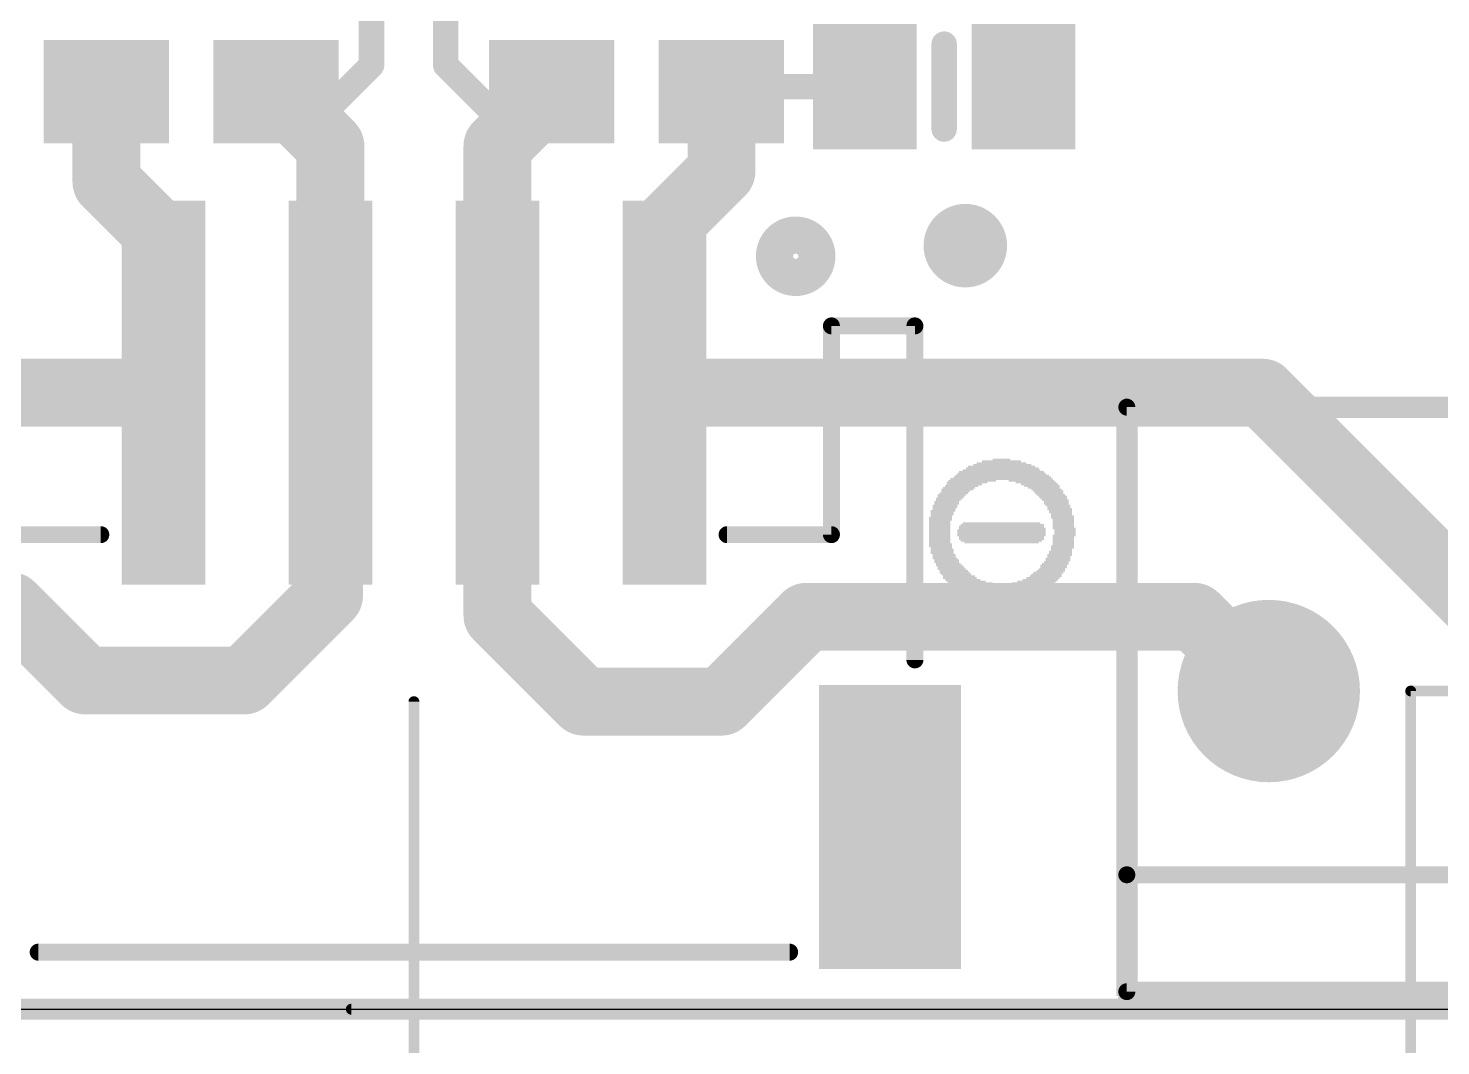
# Model space of a CAD drawing. Extents: x -11 to 71.5, y -12.5 to 39.9.
# Drawn here: x 27.13 to 44.05, y -0.44 to 11.75 of the extents above; entities that cross this region are included whole.
import ezdxf

# ---------------------------------------------------------------- set-up
doc = ezdxf.new("R2010")
doc.units = 0
for name, color, linetype in [('1', 12, 'CONTINUOUS'), ('16', 132, 'CONTINUOUS'), ('17', 110, 'CONTINUOUS'), ('20', 4, 'CONTINUOUS'), ('21', 40, 'CONTINUOUS'), ('47', 253, 'CONTINUOUS')]:
    doc.layers.add(name, color=color, linetype=linetype)

# ---------------------------------------------------------------- blocks, each defined once
blk = doc.blocks.new('RECT')
blk.add_solid([(-0.5, -0.5), (0.5, -0.5), (-0.5, 0.5), (0.5, 0.5)])
blk = doc.blocks.new('PIE')
at = {"const_width": 0.5}
blk.add_lwpolyline([(0, -0.25, 1), (0, 0.25, 1), (0, -0.25)], format="xyb", dxfattribs=at)
blk = doc.blocks.new('ROUNDP')
at = {"const_width": 0.5}
blk.add_lwpolyline([(0, -0.25, 1), (0, 0.25, 1), (0, -0.25)], format="xyb", dxfattribs=at)

msp = doc.modelspace()

# ---------------------------------------------------------------- linework, layer by layer
at = {"layer": '1'}
for points, const_width in [([(32.131, 16.195), (32.131, 11.303)], 0.3048), ([(31.242, 15.555), (31.242, 11.303)], 0.3048), ([(28.067, 10.988), (28.067, 9.906)], 0.8128), ([(30.099, 10.988), (30.4495, 10.6375)], 0.8128), ([(31.242, 11.303), (30.5765, 10.6375)], 0.3048), ([(32.131, 11.303), (32.75, 10.684)], 0.3048), ([(33.401, 10.988), (32.75, 10.337)], 0.8128), ([(35.433, 10.988), (35.433, 10.033)], 0.8128), ([(35.494, 11.049), (35.433, 10.988)], 0.3048), ([(37.15, 11.049), (35.494, 11.049)], 0.3048), ([(30.4495, 10.6375), (30.75, 10.337)], 0.8128), ([(32.75, 10.684), (32.75, 10.337)], 0.3048), ([(30.5765, 10.6375), (30.4495, 10.6375)], 0.3048), ([(30.75, 10.337), (30.75, 7.383)], 0.8128), ([(32.75, 10.337), (32.75, 7.383)], 0.8128), ([(35.433, 10.033), (34.798, 9.398)], 0.8128), ([(28.067, 9.906), (28.702, 9.271)], 0.8128), ([(28.702, 9.271), (28.702, 7.431)], 0.8128), ([(34.798, 9.398), (34.798, 7.431)], 0.8128), ([(28.75, 7.383), (21.558, 7.383)], 0.8128), ([(28.702, 7.431), (28.75, 7.383)], 0.8128), ([(30.734, 7.367), (30.75, 7.383)], 0.8128), ([(32.75, 7.383), (32.75, 4.715)], 0.8128), ([(34.798, 7.431), (34.75, 7.383)], 0.8128), ([(34.75, 7.383), (41.915, 7.383)], 0.8128), ([(41.915, 7.383), (45.488, 3.81)], 0.8128), ([(30.734, 4.953), (30.734, 7.367)], 0.8128), ([(29.718, 3.937), (30.734, 4.953)], 0.8128), ([(22.501, 4.826), (26.924, 4.826)], 0.8128), ([(26.924, 4.826), (27.813, 3.937)], 0.8128), ([(32.75, 4.715), (33.782, 3.683)], 0.8128), ([(35.433, 3.683), (36.449, 4.699)], 0.8128), ([(36.449, 4.699), (41.099, 4.699)], 0.8128), ([(41.099, 4.699), (41.988, 3.81)], 0.8128), ([(27.813, 3.937), (29.718, 3.937)], 0.8128), ([(33.782, 3.683), (35.433, 3.683)], 0.8128), ([(0, 0), (65.024, 0)], 0.254)]:
    msp.add_lwpolyline(points, dxfattribs=dict(at, const_width=const_width))
for points, const_width in [([(28.2702, 10.988, 1), (27.8638, 10.988)], 0.4064), ([(30.2427, 11.1317, 1), (29.9553, 10.8443)], 0.4064), ([(31.1658, 11.303, 1), (31.3182, 11.303)], 0.1524), ([(31.2959, 11.2491, 1), (31.1881, 11.3569)], 0.1524), ([(32.1849, 11.3569, 1), (32.0771, 11.2491)], 0.1524), ([(32.0548, 11.303, 1), (32.2072, 11.303)], 0.1524), ([(33.5447, 10.8443, 1), (33.2573, 11.1317)], 0.4064), ([(35.6362, 10.988, 1), (35.2298, 10.988)], 0.4064), ([(35.494, 11.1252, 1), (35.494, 10.9728)], 0.1524), ([(35.5479, 10.9951, 1), (35.4401, 11.1029)], 0.1524), ([(37.15, 10.9728, 1), (37.15, 11.1252)], 0.1524), ([(30.5932, 10.7812, 1), (30.3058, 10.4938)], 0.4064), ([(35.3791, 11.0419, 1), (35.4869, 10.9341)], 0.1524), ([(30.3058, 10.4938, 1), (30.5932, 10.7812)], 0.4064), ([(32.8262, 10.684, 1), (32.6738, 10.684)], 0.1524), ([(30.4495, 10.7137, 1), (30.4495, 10.5613)], 0.1524), ([(30.9532, 10.337, 1), (30.5468, 10.337)], 0.4064), ([(30.6063, 10.1933, 1), (30.8937, 10.4807)], 0.4064), ([(30.5226, 10.6914, 1), (30.6304, 10.5836)], 0.1524), ([(30.5765, 10.5613, 1), (30.5765, 10.7137)], 0.1524), ([(32.9532, 10.337, 1), (32.5468, 10.337)], 0.4064), ([(32.6063, 10.4807, 1), (32.8937, 10.1933)], 0.4064), ([(32.6961, 10.6301, 1), (32.8039, 10.7379)], 0.1524), ([(32.6738, 10.337, 1), (32.8262, 10.337)], 0.1524), ([(35.5767, 9.8893, 1), (35.2893, 10.1767)], 0.4064), ([(28.2107, 10.0497, 1), (27.9233, 9.7623)], 0.4064), ([(35.2298, 10.033, 1), (35.6362, 10.033)], 0.4064), ([(27.8638, 9.906, 1), (28.2702, 9.906)], 0.4064), ([(28.9052, 9.271, 1), (28.4988, 9.271)], 0.4064), ([(35.0012, 9.398, 1), (34.5948, 9.398)], 0.4064), ([(34.6543, 9.5417, 1), (34.9417, 9.2543)], 0.4064), ([(28.5583, 9.1273, 1), (28.8457, 9.4147)], 0.4064), ([(28.8457, 7.5747, 1), (28.5583, 7.2873)], 0.4064), ([(28.75, 7.1798, 1), (28.75, 7.5862)], 0.4064), ([(30.8937, 7.2393, 1), (30.6063, 7.5267)], 0.4064), ([(32.9532, 7.383, 1), (32.5468, 7.383)], 0.4064), ([(34.75, 7.5862, 1), (34.75, 7.1798)], 0.4064), ([(34.9417, 7.2873, 1), (34.6543, 7.5747)], 0.4064), ([(42.0587, 7.5267, 1), (41.7713, 7.2393)], 0.4064), ([(41.915, 7.1798, 1), (41.915, 7.5862)], 0.4064), ([(28.4988, 7.431, 1), (28.9052, 7.431)], 0.4064), ([(28.6063, 7.2393, 1), (28.8937, 7.5267)], 0.4064), ([(30.9372, 7.367, 1), (30.5308, 7.367)], 0.4064), ([(30.5903, 7.5107, 1), (30.8777, 7.2233)], 0.4064), ([(34.6063, 7.5267, 1), (34.8937, 7.2393)], 0.4064), ([(34.5948, 7.431, 1), (35.0012, 7.431)], 0.4064), ([(30.5468, 7.383, 1), (30.9532, 7.383)], 0.4064), ([(32.5468, 7.383, 1), (32.9532, 7.383)], 0.4064), ([(30.8777, 4.8093, 1), (30.5903, 5.0967)], 0.4064), ([(27.0677, 4.9697, 1), (26.7803, 4.6823)], 0.4064), ([(26.924, 4.6228, 1), (26.924, 5.0292)], 0.4064), ([(30.5308, 4.953, 1), (30.9372, 4.953)], 0.4064), ([(32.8937, 4.8587, 1), (32.6063, 4.5713)], 0.4064), ([(36.449, 4.9022, 1), (36.449, 4.4958)], 0.4064), ([(36.5927, 4.5553, 1), (36.3053, 4.8427)], 0.4064), ([(41.2427, 4.8427, 1), (40.9553, 4.5553)], 0.4064), ([(41.099, 4.4958, 1), (41.099, 4.9022)], 0.4064), ([(32.5468, 4.715, 1), (32.9532, 4.715)], 0.4064), ([(27.813, 4.1402, 1), (27.813, 3.7338)], 0.4064), ([(27.6693, 3.7933, 1), (27.9567, 4.0807)], 0.4064), ([(29.5743, 4.0807, 1), (29.8617, 3.7933)], 0.4064), ([(29.718, 3.7338, 1), (29.718, 4.1402)], 0.4064), ([(33.782, 3.8862, 1), (33.782, 3.4798)], 0.4064), ([(35.433, 3.4798, 1), (35.433, 3.8862)], 0.4064), ([(41.8443, 3.6663, 1), (42.1317, 3.9537)], 0.4064), ([(33.6383, 3.5393, 1), (33.9257, 3.8267)], 0.4064), ([(35.2893, 3.8267, 1), (35.5767, 3.5393)], 0.4064)]:
    msp.add_lwpolyline(points, format="xyb", dxfattribs=dict(at, const_width=const_width))
at = {"layer": '16', "const_width": 0.254}
msp.add_lwpolyline([(0, 0), (65.024, 0)], dxfattribs=at)
at = {"layer": '20'}
msp.add_line((3, 0), (62, 0), dxfattribs=at)
at = {"layer": '21'}
for points, const_width in [([(38.1, 11.557), (38.1, 10.541)], 0.3048), ([(37.75, 8.183), (36.75, 8.183)], 0.2032), ([(36.75, 8.183), (36.75, 5.683)], 0.2032), ([(37.75, 4.183), (37.75, 8.183)], 0.2032), ([(40.288, 7.21), (40.288, 1.61)], 0.2032), ([(47.288, 7.21), (40.288, 7.21)], 0.2032), ([(28, 5.683), (26.75, 5.683)], 0.2032), ([(36.75, 5.683), (35.5, 5.683)], 0.2032), ([(40.288, 1.61), (40.288, 0.21)], 0.2032), ([(40.288, 1.61), (47.288, 1.61)], 0.2032), ([(36.25, 0.683), (27.25, 0.683)], 0.2032), ([(40.288, 0.21), (47.288, 0.21)], 0.2032)]:
    msp.add_lwpolyline(points, dxfattribs=dict(at, const_width=const_width))
for points, const_width in [([(38.1762, 11.557, 1), (38.0238, 11.557)], 0.1524), ([(38.0238, 10.541, 1), (38.1762, 10.541)], 0.1524), ([(36.322, 8.763, 1), (36.322, 9.271, 1), (36.322, 8.763)], 0.4444), ([(36.75, 8.2338, 1), (36.75, 8.1322)], 0.1016), ([(36.8008, 8.183, 1), (36.6992, 8.183)], 0.1016), ([(37.8008, 8.183, 1), (37.6992, 8.183)], 0.1016), ([(37.75, 8.1322, 1), (37.75, 8.2338)], 0.1016), ([(40.3388, 7.21, 1), (40.2372, 7.21)], 0.1016), ([(40.288, 7.2608, 1), (40.288, 7.1592)], 0.1016), ([(28, 5.6322, 1), (28, 5.7338)], 0.1016), ([(35.5, 5.7338, 1), (35.5, 5.6322)], 0.1016), ([(36.75, 5.6322, 1), (36.75, 5.7338)], 0.1016), ([(36.6992, 5.683, 1), (36.8008, 5.683)], 0.1016), ([(37.6992, 4.183, 1), (37.8008, 4.183)], 0.1016), ([(40.3388, 1.61, 1), (40.2372, 1.61)], 0.1016), ([(40.288, 1.6608, 1), (40.288, 1.5592)], 0.1016), ([(40.2372, 1.61, 1), (40.3388, 1.61)], 0.1016), ([(27.25, 0.7338, 1), (27.25, 0.6322)], 0.1016), ([(36.25, 0.6322, 1), (36.25, 0.7338)], 0.1016), ([(40.288, 0.2608, 1), (40.288, 0.1592)], 0.1016), ([(40.2372, 0.21, 1), (40.3388, 0.21)], 0.1016)]:
    msp.add_lwpolyline(points, format="xyb", dxfattribs=dict(at, const_width=const_width))
at = {"layer": '47', "const_width": 0.13}
for points in [[(31.75, 3.683), (31.75, -7.95)], [(43.688, 3.81), (71.45, 3.81)], [(43.688, 3.81), (43.688, -12.45)], [(31, 0), (71.45, 0)]]:
    msp.add_lwpolyline(points, dxfattribs=at)
at = {"layer": '47', "const_width": 0.065}
for points in [[(31.7825, 3.683, 1), (31.7175, 3.683)], [(43.688, 3.8425, 1), (43.688, 3.7775)], [(43.7205, 3.81, 1), (43.6555, 3.81)], [(31, 0.0325, 1), (31, -0.0325)]]:
    msp.add_lwpolyline(points, format="xyb", dxfattribs=at)

# ---------------------------------------------------------------- block references
at = {"layer": '1', "xscale": 1.24, "yscale": 1.5}
for p in [(37.15, 11.049), (39.05, 11.049)]:
    msp.add_blockref('RECT', p, dxfattribs=at)
at = {"layer": '1', "rotation": 270}
for p, xscale, yscale in [((28.067, 10.988), 1.24, 1.5), ((30.099, 10.988), 1.24, 1.5), ((33.401, 10.988), 1.24, 1.5), ((35.433, 10.988), 1.24, 1.5), ((37.45, 2.183), 3.4, 1.7)]:
    msp.add_blockref('RECT', p, dxfattribs=dict(at, xscale=xscale, yscale=yscale))
at = {"layer": '1', "yscale": 4.6, "rotation": 180}
for p in [(28.75, 7.383), (30.75, 7.383), (32.75, 7.383), (34.75, 7.383)]:
    msp.add_blockref('RECT', p, dxfattribs=at)
at = {"layer": '1'}
msp.add_blockref('PIE', (38.354, 9.144), dxfattribs=at)
at = {"layer": '17', "xscale": 2.1844, "yscale": 2.1844}
msp.add_blockref('ROUNDP', (41.988, 3.81), dxfattribs=at)
msp.add_blockref('ROUNDP', (41.988, 3.81), dxfattribs=at)
at = {"layer": '21', "yscale": 0.0212}
for p, xscale in [((43.7921, 7.281), 7.2175), ((43.7921, 7.3022), 7.1752), ((43.7921, 7.3234), 7.1329), ((43.7921, 7.2387), 7.2599), ((43.7921, 7.2175), 7.2599), ((43.7921, 7.1964), 7.2599), ((43.7921, 7.1752), 7.2599), ((43.7921, 7.154), 7.2599), ((43.7921, 7.1329), 7.2599), ((43.7921, 7.1117), 7.2599), ((43.7815, 7.2599), 7.2387), ((43.7921, 7.0905), 7.2599), ((40.2891, 7.0694), 0.254), ((40.2891, 7.0482), 0.254), ((40.2891, 7.0271), 0.254), ((40.2891, 7.0059), 0.254), ((40.2891, 6.9847), 0.254), ((40.2891, 6.9636), 0.254), ((40.2891, 6.9424), 0.254), ((40.2891, 6.9212), 0.254), ((40.2891, 6.9001), 0.254), ((40.2891, 6.8789), 0.254), ((40.2891, 6.8577), 0.254), ((40.2891, 6.8366), 0.254), ((40.2891, 6.8154), 0.254), ((40.2891, 6.7942), 0.254), ((40.2891, 6.7731), 0.254), ((40.2891, 6.7519), 0.254), ((40.2891, 6.7307), 0.254), ((40.2891, 6.7096), 0.254), ((40.2891, 6.6884), 0.254), ((40.2891, 6.6672), 0.254), ((40.2891, 6.6461), 0.254), ((40.2891, 6.6249), 0.254), ((40.2891, 6.6037), 0.254), ((38.7864, 6.4344), 1.016), ((38.7864, 6.4556), 0.9313), ((38.797, 6.4767), 0.8678), ((38.7864, 6.4979), 0.8043), ((38.7969, 6.5191), 0.6985), ((38.7864, 6.5402), 0.5926), ((38.7864, 6.5614), 0.4656), ((38.7864, 6.5826), 0.2117), ((40.2891, 6.5826), 0.254), ((40.2891, 6.5614), 0.254), ((40.2891, 6.5402), 0.254), ((40.2891, 6.5191), 0.254), ((40.2891, 6.4979), 0.254), ((40.2891, 6.4767), 0.254), ((40.2891, 6.4556), 0.254), ((40.2891, 6.4344), 0.254), ((38.3101, 6.2651), 0.4022), ((38.3736, 6.3074), 0.4868), ((38.3419, 6.2862), 0.4233), ((38.4371, 6.3286), 0.5715), ((38.7864, 6.3497), 1.2276), ((38.7969, 6.3709), 1.1641), ((38.7969, 6.3921), 1.1218), ((38.7864, 6.4132), 1.0583), ((39.1462, 6.3286), 0.5503), ((39.1991, 6.3074), 0.4868), ((39.2414, 6.2862), 0.4445), ((39.2732, 6.2651), 0.4233), ((40.2891, 6.4132), 0.254), ((40.2891, 6.3921), 0.254), ((40.2891, 6.3709), 0.254), ((40.2891, 6.3497), 0.254), ((40.2891, 6.3286), 0.254), ((40.2891, 6.3074), 0.254), ((40.2891, 6.2862), 0.254), ((40.2891, 6.2651), 0.254), ((38.162, 6.1169), 0.3175), ((38.1514, 6.0958), 0.2963), ((38.1937, 6.1593), 0.3387), ((38.1831, 6.1381), 0.3175), ((38.2149, 6.1804), 0.3387), ((38.2572, 6.2228), 0.381), ((38.2361, 6.2016), 0.3387), ((38.2784, 6.2439), 0.381), ((39.2943, 6.2439), 0.381), ((39.3261, 6.2228), 0.3598), ((39.3473, 6.2016), 0.3598), ((39.3578, 6.1804), 0.3387), ((39.379, 6.1593), 0.3387), ((39.4002, 6.1381), 0.3387), ((39.4108, 6.1169), 0.3175), ((39.4319, 6.0958), 0.3175), ((40.2891, 6.2439), 0.254), ((40.2891, 6.2228), 0.254), ((40.2891, 6.2016), 0.254), ((40.2891, 6.1804), 0.254), ((40.2891, 6.1593), 0.254), ((40.2891, 6.1381), 0.254), ((40.2891, 6.1169), 0.254), ((40.2891, 6.0958), 0.254), ((38.0879, 5.9688), 0.2963), ((38.0773, 5.9476), 0.2752), ((38.0773, 5.9264), 0.2752), ((38.1091, 6.0323), 0.2963), ((38.1091, 6.0111), 0.2963), ((38.0985, 5.9899), 0.2752), ((38.1302, 6.0746), 0.2963), ((38.1302, 6.0534), 0.2963), ((39.4425, 6.0746), 0.2963), ((39.4425, 6.0534), 0.2963), ((39.4637, 6.0323), 0.2963), ((39.4848, 5.9899), 0.2963), ((39.4743, 6.0111), 0.2752), ((39.4954, 5.9688), 0.2752), ((39.4954, 5.9476), 0.2752), ((39.506, 5.9264), 0.254), ((40.2891, 6.0746), 0.254), ((40.2891, 6.0534), 0.254), ((40.2891, 6.0323), 0.254), ((40.2891, 6.0111), 0.254), ((40.2891, 5.9899), 0.254), ((40.2891, 5.9688), 0.254), ((40.2891, 5.9476), 0.254), ((40.2891, 5.9264), 0.254), ((38.0561, 5.8841), 0.2752), ((38.0561, 5.8629), 0.2752), ((38.0456, 5.8418), 0.254), ((38.0456, 5.8206), 0.254), ((38.0456, 5.7994), 0.254), ((38.0456, 5.7783), 0.254), ((38.0456, 5.7571), 0.254), ((38.0667, 5.9053), 0.254), ((38.7864, 5.7783), 1.016), ((38.7969, 5.7571), 1.0371), ((38.797, 5.7994), 0.9948), ((38.7864, 5.8206), 0.9313), ((39.5166, 5.9053), 0.2752), ((39.5166, 5.8841), 0.2752), ((39.5272, 5.8629), 0.254), ((39.5272, 5.8418), 0.254), ((39.5272, 5.8206), 0.254), ((39.5272, 5.7994), 0.254), ((39.5272, 5.7783), 0.254), ((39.5378, 5.7571), 0.2752), ((40.2891, 5.9053), 0.254), ((40.2891, 5.8841), 0.254), ((40.2891, 5.8629), 0.254), ((40.2891, 5.8418), 0.254), ((40.2891, 5.8206), 0.254), ((40.2891, 5.7994), 0.254), ((40.2891, 5.7783), 0.254), ((40.2891, 5.7571), 0.254), ((38.0456, 5.7359), 0.254), ((38.0456, 5.7148), 0.254), ((38.0456, 5.6936), 0.254), ((38.0456, 5.6724), 0.254), ((38.0456, 5.6513), 0.254), ((38.0456, 5.6301), 0.254), ((38.0456, 5.6089), 0.254), ((38.0456, 5.5878), 0.254), ((38.7864, 5.7359), 1.0583), ((38.7864, 5.7148), 1.0583), ((38.7864, 5.6936), 1.0583), ((38.7864, 5.6724), 1.0583), ((38.7864, 5.6513), 1.016), ((38.7864, 5.6301), 1.016), ((38.7864, 5.6089), 0.9736), ((38.7864, 5.5878), 0.889), ((39.5378, 5.6724), 0.2752), ((39.5272, 5.6513), 0.254), ((39.5272, 5.6301), 0.254), ((39.5272, 5.6089), 0.254), ((39.5272, 5.5878), 0.254), ((39.5483, 5.7359), 0.254), ((39.5483, 5.7148), 0.254), ((39.5483, 5.6936), 0.254), ((40.2891, 5.7359), 0.254), ((40.2891, 5.7148), 0.254), ((40.2891, 5.6936), 0.254), ((40.2891, 5.6724), 0.254), ((40.2891, 5.6513), 0.254), ((40.2891, 5.6301), 0.254), ((40.2891, 5.6089), 0.254), ((40.2891, 5.5878), 0.254), ((38.0561, 5.5666), 0.2752), ((38.0561, 5.5454), 0.2752), ((38.0667, 5.5243), 0.254), ((38.0773, 5.5031), 0.2752), ((38.0773, 5.4819), 0.2752), ((38.0773, 5.4608), 0.2752), ((38.0985, 5.4396), 0.2752), ((38.0985, 5.4184), 0.2752), ((39.4848, 5.4396), 0.2963), ((39.4743, 5.4184), 0.2752), ((39.4954, 5.4819), 0.2752), ((39.4954, 5.4608), 0.2752), ((39.5166, 5.5454), 0.2752), ((39.5166, 5.5243), 0.2752), ((39.506, 5.5031), 0.254), ((39.5272, 5.5666), 0.254), ((40.2891, 5.5666), 0.254), ((40.2891, 5.5454), 0.254), ((40.2891, 5.5243), 0.254), ((40.2891, 5.5031), 0.254), ((40.2891, 5.4819), 0.254), ((40.2891, 5.4608), 0.254), ((40.2891, 5.4396), 0.254), ((40.2891, 5.4184), 0.254), ((38.1091, 5.3973), 0.2963), ((38.1302, 5.3761), 0.2963), ((38.1302, 5.355), 0.2963), ((38.1514, 5.3338), 0.2963), ((38.162, 5.3126), 0.3175), ((38.1937, 5.2703), 0.3387), ((38.1831, 5.2915), 0.3175), ((38.2149, 5.2491), 0.3387), ((39.379, 5.2491), 0.3387), ((39.3896, 5.2703), 0.3175), ((39.4108, 5.3126), 0.3175), ((39.4108, 5.2915), 0.3175), ((39.4319, 5.3338), 0.3175), ((39.4425, 5.355), 0.2963), ((39.4637, 5.3973), 0.2963), ((39.4637, 5.3761), 0.2963), ((40.2891, 5.3973), 0.254), ((40.2891, 5.3761), 0.254), ((40.2891, 5.355), 0.254), ((40.2891, 5.3338), 0.254), ((40.2891, 5.3126), 0.254), ((40.2891, 5.2915), 0.254), ((40.2891, 5.2703), 0.254), ((40.2891, 5.2491), 0.254), ((38.2255, 5.228), 0.3598), ((38.2466, 5.2068), 0.3598), ((38.2784, 5.1856), 0.381), ((38.289, 5.1645), 0.4022), ((38.3207, 5.1433), 0.4233), ((38.3631, 5.1221), 0.4657), ((38.416, 5.101), 0.5291), ((38.7864, 5.0798), 1.2276), ((39.1673, 5.101), 0.508), ((39.2097, 5.1221), 0.4656), ((39.252, 5.1433), 0.4233), ((39.2838, 5.1645), 0.4022), ((39.3155, 5.1856), 0.381), ((39.3261, 5.2068), 0.3598), ((39.3473, 5.228), 0.3598), ((40.2891, 5.228), 0.254), ((40.2891, 5.2068), 0.254), ((40.2891, 5.1856), 0.254), ((40.2891, 5.1645), 0.254), ((40.2891, 5.1433), 0.254), ((40.2891, 5.1221), 0.254), ((40.2891, 5.101), 0.254), ((40.2891, 5.0798), 0.254), ((38.7864, 5.0586), 1.1853), ((38.7864, 5.0375), 1.143), ((38.7969, 5.0163), 1.0795), ((38.7864, 4.9951), 1.016), ((38.7864, 4.974), 0.9736), ((38.7864, 4.9528), 0.889), ((38.7864, 4.9316), 0.8043), ((38.7864, 4.9105), 0.7196), ((40.2891, 5.0586), 0.254), ((40.2891, 5.0375), 0.254), ((40.2891, 5.0163), 0.254), ((40.2891, 4.9951), 0.254), ((40.2891, 4.974), 0.254), ((40.2891, 4.9528), 0.254), ((40.2891, 4.9316), 0.254), ((40.2891, 4.9105), 0.254), ((38.7864, 4.8893), 0.635), ((38.7864, 4.8681), 0.508), ((38.797, 4.847), 0.3175), ((40.2891, 4.8893), 0.254), ((40.2891, 4.8681), 0.254), ((40.2891, 4.847), 0.254), ((40.2891, 4.8258), 0.254), ((40.2891, 4.8046), 0.254), ((40.2891, 4.7835), 0.254), ((40.2891, 4.7623), 0.254), ((40.2891, 4.7411), 0.254), ((40.2891, 4.72), 0.254), ((40.2891, 4.6988), 0.254), ((40.2891, 4.6776), 0.254), ((40.2891, 4.6565), 0.254), ((40.2891, 4.6353), 0.254), ((40.2891, 4.6141), 0.254), ((40.2891, 4.593), 0.254), ((40.2891, 4.5718), 0.254), ((40.2891, 4.5507), 0.254), ((40.2891, 4.5295), 0.254), ((40.2891, 4.5083), 0.254), ((40.2891, 4.4872), 0.254), ((40.2891, 4.466), 0.254), ((40.2891, 4.4448), 0.254), ((40.2891, 4.4237), 0.254), ((40.2891, 4.4025), 0.254), ((40.2891, 4.3813), 0.254), ((40.2891, 4.3602), 0.254), ((40.2891, 4.339), 0.254), ((40.2891, 4.3178), 0.254), ((40.2891, 4.2967), 0.254), ((40.2891, 4.2755), 0.254), ((40.2891, 4.2543), 0.254), ((40.2891, 4.2332), 0.254), ((40.2891, 4.212), 0.254), ((40.2891, 4.1908), 0.254), ((40.2891, 4.1697), 0.254), ((40.2891, 4.1485), 0.254), ((40.2891, 4.1273), 0.254), ((40.2891, 4.1062), 0.254), ((40.2891, 4.085), 0.254), ((40.2891, 4.0638), 0.254), ((40.2891, 4.0427), 0.254), ((40.2891, 4.0215), 0.254), ((40.2891, 4.0003), 0.254), ((40.2891, 3.9792), 0.254), ((40.2891, 3.958), 0.254), ((40.2891, 3.9368), 0.254), ((40.2891, 3.9157), 0.254), ((40.2891, 3.8945), 0.254), ((40.2891, 3.8733), 0.254), ((40.2891, 3.8522), 0.254), ((40.2891, 3.831), 0.254), ((40.2891, 3.8098), 0.254), ((40.2891, 3.7887), 0.254), ((40.2891, 3.7675), 0.254), ((40.2891, 3.7464), 0.254), ((40.2891, 3.7252), 0.254), ((40.2891, 3.704), 0.254), ((40.2891, 3.6829), 0.254), ((40.2891, 3.6617), 0.254), ((40.2891, 3.6405), 0.254), ((40.2891, 3.6194), 0.254), ((40.2891, 3.5982), 0.254), ((40.2891, 3.577), 0.254), ((40.2891, 3.5559), 0.254), ((40.2891, 3.5347), 0.254), ((40.2891, 3.5135), 0.254), ((40.2891, 3.4924), 0.254), ((40.2891, 3.4712), 0.254), ((40.2891, 3.45), 0.254), ((40.2891, 3.4289), 0.254), ((40.2891, 3.4077), 0.254), ((40.2891, 3.3865), 0.254), ((40.2891, 3.3654), 0.254), ((40.2891, 3.3442), 0.254), ((40.2891, 3.323), 0.254), ((40.2891, 3.3019), 0.254), ((40.2891, 3.2807), 0.254), ((40.2891, 3.2595), 0.254), ((40.2891, 3.2384), 0.254), ((40.2891, 3.2172), 0.254), ((40.2891, 3.196), 0.254), ((40.2891, 3.1749), 0.254), ((40.2891, 3.1537), 0.254), ((40.2891, 3.1325), 0.254), ((40.2891, 3.1114), 0.254), ((40.2891, 3.0902), 0.254), ((40.2891, 3.069), 0.254), ((40.2891, 3.0479), 0.254), ((40.2891, 3.0267), 0.254), ((40.2891, 3.0055), 0.254), ((40.2891, 2.9844), 0.254), ((40.2891, 2.9632), 0.254), ((40.2891, 2.942), 0.254), ((40.2891, 2.9209), 0.254), ((40.2891, 2.8997), 0.254), ((40.2891, 2.8786), 0.254), ((40.2891, 2.8574), 0.254), ((40.2891, 2.8362), 0.254), ((40.2891, 2.8151), 0.254), ((40.2891, 2.7939), 0.254), ((40.2891, 2.7727), 0.254), ((40.2891, 2.7516), 0.254), ((40.2891, 2.7304), 0.254), ((40.2891, 2.7092), 0.254), ((40.2891, 2.6881), 0.254), ((40.2891, 2.6669), 0.254), ((40.2891, 2.6457), 0.254), ((40.2891, 2.6246), 0.254), ((40.2891, 2.6034), 0.254), ((40.2891, 2.5822), 0.254), ((40.2891, 2.5611), 0.254), ((40.2891, 2.5399), 0.254), ((40.2891, 2.5187), 0.254), ((40.2891, 2.4976), 0.254), ((40.2891, 2.4764), 0.254), ((40.2891, 2.4552), 0.254), ((40.2891, 2.4341), 0.254), ((40.2891, 2.4129), 0.254), ((40.2891, 2.3917), 0.254), ((40.2891, 2.3706), 0.254), ((40.2891, 2.3494), 0.254), ((40.2891, 2.3282), 0.254), ((40.2891, 2.3071), 0.254), ((40.2891, 2.2859), 0.254), ((40.2891, 2.2647), 0.254), ((40.2891, 2.2436), 0.254), ((40.2891, 2.2224), 0.254), ((40.2891, 2.2012), 0.254), ((40.2891, 2.1801), 0.254), ((40.2891, 2.1589), 0.254), ((40.2891, 2.1377), 0.254), ((40.2891, 2.1166), 0.254), ((40.2891, 2.0954), 0.254), ((40.2891, 2.0743), 0.254), ((40.2891, 2.0531), 0.254), ((40.2891, 2.0319), 0.254), ((40.2891, 2.0108), 0.254), ((40.2891, 1.9896), 0.254), ((40.2891, 1.9684), 0.254), ((40.2891, 1.9473), 0.254), ((40.2891, 1.9261), 0.254), ((40.2891, 1.9049), 0.254), ((40.2891, 1.8838), 0.254), ((40.2891, 1.8626), 0.254), ((40.2891, 1.8414), 0.254), ((40.2891, 1.8203), 0.254), ((40.2891, 1.7991), 0.254), ((40.2891, 1.7779), 0.254), ((40.2891, 1.7568), 0.254), ((40.2891, 1.7356), 0.254), ((40.2891, 1.7144), 0.254), ((40.2891, 1.6933), 0.254), ((43.7921, 1.6721), 7.2599), ((43.7921, 1.6509), 7.2599), ((43.7921, 1.6298), 7.2599), ((43.7921, 1.6086), 7.2599), ((43.7921, 1.5874), 7.2599), ((43.7921, 1.5663), 7.2599), ((43.7921, 1.5451), 7.2599), ((40.2891, 1.5239), 0.254), ((40.2891, 1.5028), 0.254), ((40.2891, 1.4816), 0.254), ((40.2891, 1.4604), 0.254), ((40.2891, 1.4393), 0.254), ((40.2891, 1.4181), 0.254), ((40.2891, 1.3969), 0.254), ((40.2891, 1.3758), 0.254), ((40.2891, 1.3546), 0.254), ((40.2891, 1.3334), 0.254), ((40.2891, 1.3123), 0.254), ((40.2891, 1.2911), 0.254), ((40.2891, 1.2699), 0.254), ((40.2891, 1.2488), 0.254), ((40.2891, 1.2276), 0.254), ((40.2891, 1.2065), 0.254), ((40.2891, 1.1853), 0.254), ((40.2891, 1.1641), 0.254), ((40.2891, 1.143), 0.254), ((40.2891, 1.1218), 0.254), ((40.2891, 1.1006), 0.254), ((40.2891, 1.0795), 0.254), ((40.2891, 1.0583), 0.254), ((40.2891, 1.0371), 0.254), ((40.2891, 1.016), 0.254), ((40.2891, 0.9948), 0.254), ((40.2891, 0.9736), 0.254), ((40.2891, 0.9525), 0.254), ((40.2891, 0.9313), 0.254), ((40.2891, 0.9101), 0.254), ((40.2891, 0.889), 0.254), ((40.2891, 0.8678), 0.254), ((40.2891, 0.8466), 0.254), ((40.2891, 0.8255), 0.254), ((40.2891, 0.8043), 0.254), ((40.2891, 0.7831), 0.254), ((40.2891, 0.762), 0.254), ((40.2891, 0.7408), 0.254), ((40.2891, 0.7196), 0.254), ((40.2891, 0.6985), 0.254), ((40.2891, 0.6773), 0.254), ((40.2891, 0.6561), 0.254), ((40.2891, 0.635), 0.254), ((40.2891, 0.6138), 0.254), ((40.2891, 0.5926), 0.254), ((40.2891, 0.5715), 0.254), ((40.2891, 0.5503), 0.254), ((40.2891, 0.5291), 0.254), ((40.2891, 0.508), 0.254), ((40.2891, 0.4868), 0.254), ((40.2891, 0.4656), 0.254), ((40.2891, 0.4445), 0.254), ((40.2891, 0.4233), 0.254), ((40.2891, 0.4022), 0.254), ((40.2891, 0.381), 0.254), ((40.2891, 0.3598), 0.254), ((40.2891, 0.3387), 0.254), ((43.7921, 0.3175), 7.2599), ((43.7921, 0.2963), 7.2599), ((43.7921, 0.2752), 7.2599), ((43.7921, 0.254), 7.2599), ((43.7921, 0.2328), 7.2599), ((43.7921, 0.2117), 7.2599), ((43.7921, 0.1905), 7.2599), ((43.7815, 0.1693), 7.2387), ((43.7921, 0.1482), 7.2175), ((43.7815, 0.127), 7.1964), ((43.7815, 0.1058), 7.1541), ((43.7921, 0.0847), 7.0482)]:
    msp.add_blockref('RECT', p, dxfattribs=dict(at, xscale=xscale))

doc.saveas('drawing.dxf')
